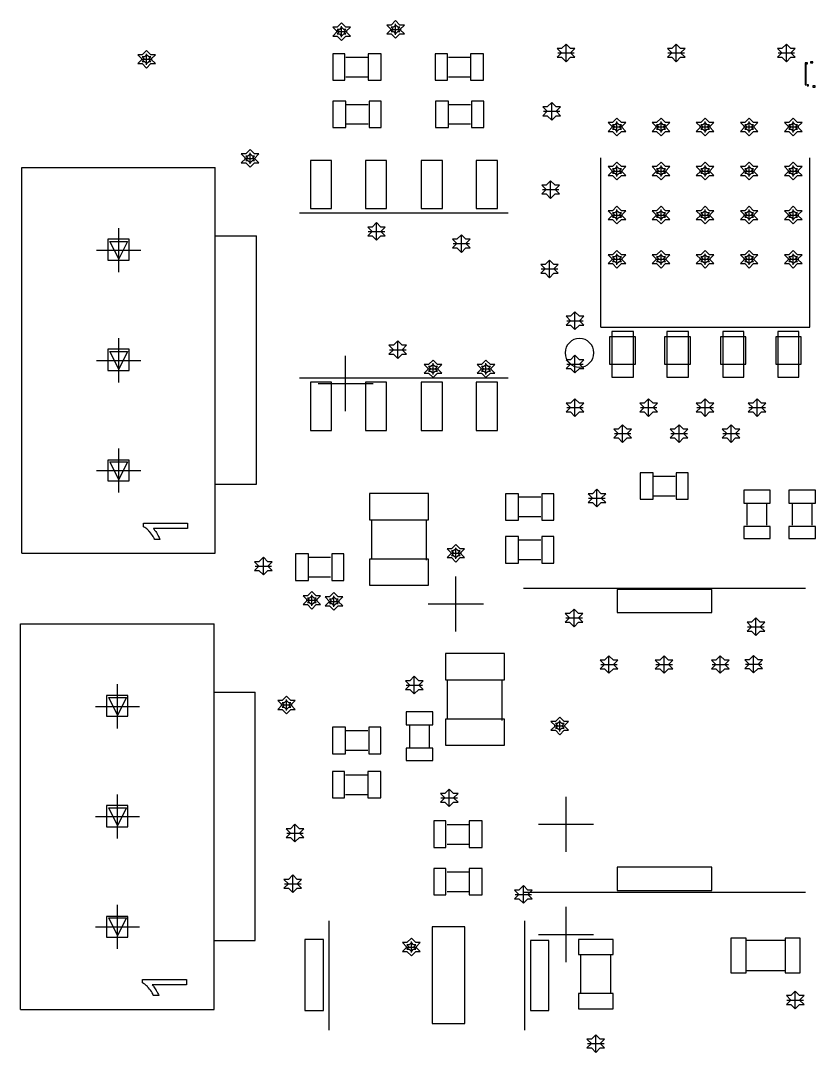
# Model space of a CAD drawing. Extents: x -1.38 to 3.87, y -2.67 to 0.8.
# Drawn here: x 1.636 to 2.357, y -1.139 to -0.203 of the extents above; entities that cross this region are included whole.
import ezdxf

# ---------------------------------------------------------------- set-up
doc = ezdxf.new("R2010")
doc.units = 0
doc.layers.get('0').update_dxf_attribs({"linetype": 'CONTINUOUS'})
for name, color, linetype in [('gd1', 1, 'CONTINUOUS'), ('gg1', 1, 'CONTINUOUS'), ('gm8', 1, 'CONTINUOUS')]:
    doc.layers.add(name, color=color, linetype=linetype)

# ---------------------------------------------------------------- blocks, each defined once
blk = doc.blocks.new('D17')
blk.add_lwpolyline([(-0.01475, -0.04395), (0.01475, -0.04395), (0.01475, 0.04395), (-0.01475, 0.04395)], close=True)
blk = doc.blocks.new('D18')
blk.add_lwpolyline([(-0.00825, -0.03175), (0.00825, -0.03175), (0.00825, 0.03175), (-0.00825, 0.03175)], close=True)
blk = doc.blocks.new('D19')
blk.add_lwpolyline([(-0.0085, -0.03225), (0.0085, -0.03225), (0.0085, 0.03225), (-0.0085, 0.03225)], close=True)
blk = doc.blocks.new('D20')
blk.add_lwpolyline([(-0.01575, -0.0069), (0.01575, -0.0069), (0.01575, 0.0069), (-0.01575, 0.0069)], close=True)
blk = doc.blocks.new('D21')
blk.add_lwpolyline([(-0.0069, -0.01575), (0.0069, -0.01575), (0.0069, 0.01575), (-0.0069, 0.01575)], close=True)
blk = doc.blocks.new('D22')
blk.add_lwpolyline([(-0.0059, -0.012), (0.0059, -0.012), (0.0059, 0.012), (-0.0059, 0.012)], close=True)
blk = doc.blocks.new('D23')
blk.add_lwpolyline([(-0.0055, -0.012), (0.0055, -0.012), (0.0055, 0.012), (-0.0055, 0.012)], close=True)
blk = doc.blocks.new('D24')
blk.add_lwpolyline([(-0.012, -0.0059), (0.012, -0.0059), (0.012, 0.0059), (-0.012, 0.0059)], close=True)
blk = doc.blocks.new('D25')
blk.add_lwpolyline([(-0.012, -0.0055), (0.012, -0.0055), (0.012, 0.0055), (-0.012, 0.0055)], close=True)
blk = doc.blocks.new('D28')
blk.add_lwpolyline([(-0.0268, -0.012), (0.0268, -0.012), (0.0268, 0.012), (-0.0268, 0.012)], close=True)
blk = doc.blocks.new('D29')
blk.add_lwpolyline([(-0.0268, -0.0118), (0.0268, -0.0118), (0.0268, 0.0118), (-0.0268, 0.0118)], close=True)
blk = doc.blocks.new('D32')
blk.add_lwpolyline([(-0.0097, -0.00935), (0.0097, -0.00935), (0.0097, 0.00935), (-0.0097, 0.00935)], close=True)
blk = doc.blocks.new('D33')
blk.add_lwpolyline([(-0.0097, -0.0095), (0.0097, -0.0095), (0.0097, 0.0095), (-0.0097, 0.0095)], close=True)
blk = doc.blocks.new('D35')
blk.add_lwpolyline([(-0.043, -0.0105), (0.043, -0.0105), (0.043, 0.0105), (-0.043, 0.0105)], close=True)
blk = doc.blocks.new('D42')
blk.add_lwpolyline([(-0.00965, -0.02165), (0.00965, -0.02165), (0.00965, 0.02165), (-0.00965, 0.02165)], close=True)
blk = doc.blocks.new('D43')
blk.add_lwpolyline([(-0.0095, -0.02165), (0.0095, -0.02165), (0.0095, 0.02165), (-0.0095, 0.02165)], close=True)
blk = doc.blocks.new('D44')
blk.add_lwpolyline([(-0.0095, -0.022), (0.0095, -0.022), (0.0095, 0.022), (-0.0095, 0.022)], close=True)
blk = doc.blocks.new('D45')
blk.add_lwpolyline([(-0.00965, -0.022), (0.00965, -0.022), (0.00965, 0.022), (-0.00965, 0.022)], close=True)
blk = doc.blocks.new('D47')
blk.add_lwpolyline([(-0.0005, -0.0005), (0.0005, -0.0005), (0.0005, 0.0005), (-0.0005, 0.0005)], close=True)
blk = doc.blocks.new('D48')
blk.add_lwpolyline([(-0.001, -0.0005), (0.001, -0.0005), (0.001, 0.0005), (-0.001, 0.0005)], close=True)
blk = doc.blocks.new('D49')
blk.add_lwpolyline([(-0.00105, -0.0005), (0.00105, -0.0005), (0.00105, 0.0005), (-0.00105, 0.0005)], close=True)
blk = doc.blocks.new('D50')
blk.add_lwpolyline([(-0.00055, -0.0005), (0.00055, -0.0005), (0.00055, 0.0005), (-0.00055, 0.0005)], close=True)
blk = doc.blocks.new('D53')
blk.add_lwpolyline([(-0.0097, -0.0097), (0.0097, -0.0097), (0.0097, 0.0097), (-0.0097, 0.0097)], close=True)
blk = doc.blocks.new('D55')
blk.add_lwpolyline([(-0.0059, -0.012), (0.0059, -0.012), (0.0059, 0.012), (-0.0059, 0.012)], close=True)
blk = doc.blocks.new('D66')
blk.add_lwpolyline([(-0.0115, -0.0123), (0.0115, -0.0123), (0.0115, 0.0123), (-0.0115, 0.0123)], close=True)
blk = doc.blocks.new('D67')
blk.add_lwpolyline([(-0.0095, -0.02065), (0.0095, -0.02065), (0.0095, 0.02065), (-0.0095, 0.02065)], close=True)
blk = doc.blocks.new('D68')
blk.add_lwpolyline([(-0.0118, -0.0123), (0.0118, -0.0123), (0.0118, 0.0123), (-0.0118, 0.0123)], close=True)
blk = doc.blocks.new('D69')
blk.add_lwpolyline([(-0.00985, -0.02065), (0.00985, -0.02065), (0.00985, 0.02065), (-0.00985, 0.02065)], close=True)

msp = doc.modelspace()

# ---------------------------------------------------------------- linework, layer by layer
at = {"layer": 'gd1', "color": 1}
for points in [[(1.927, -0.221), (1.931, -0.217), (1.935, -0.217), (1.931, -0.213), (1.935, -0.209), (1.931, -0.209), (1.927, -0.205), (1.923, -0.209), (1.919, -0.209), (1.923, -0.213), (1.919, -0.217), (1.923, -0.217), (1.927, -0.221)], [(1.976, -0.219), (1.98, -0.215), (1.984, -0.215), (1.98, -0.211), (1.984, -0.207), (1.98, -0.207), (1.976, -0.203), (1.972, -0.207), (1.968, -0.207), (1.972, -0.211), (1.968, -0.215), (1.972, -0.215), (1.976, -0.219)], [(1.927, -0.217), (1.929, -0.215), (1.931, -0.215), (1.929, -0.213), (1.931, -0.211), (1.929, -0.211), (1.927, -0.209), (1.925, -0.211), (1.923, -0.211), (1.925, -0.213), (1.923, -0.215), (1.925, -0.215), (1.927, -0.217)], [(1.976, -0.215), (1.978, -0.213), (1.98, -0.213), (1.978, -0.211), (1.98, -0.209), (1.978, -0.209), (1.976, -0.207), (1.974, -0.209), (1.972, -0.209), (1.974, -0.211), (1.972, -0.213), (1.974, -0.213), (1.976, -0.215)], [(2.1307, -0.2403), (2.1347, -0.2363), (2.1387, -0.2363), (2.1347, -0.2323), (2.1387, -0.2283), (2.1347, -0.2283), (2.1307, -0.2243), (2.1267, -0.2283), (2.1227, -0.2283), (2.1267, -0.2323), (2.1227, -0.2363), (2.1267, -0.2363), (2.1307, -0.2403)], [(2.2307, -0.2403), (2.2347, -0.2363), (2.2387, -0.2363), (2.2347, -0.2323), (2.2387, -0.2283), (2.2347, -0.2283), (2.2307, -0.2243), (2.2267, -0.2283), (2.2227, -0.2283), (2.2267, -0.2323), (2.2227, -0.2363), (2.2267, -0.2363), (2.2307, -0.2403)], [(2.3307, -0.2403), (2.3347, -0.2363), (2.3387, -0.2363), (2.3347, -0.2323), (2.3387, -0.2283), (2.3347, -0.2283), (2.3307, -0.2243), (2.3267, -0.2283), (2.3227, -0.2283), (2.3267, -0.2323), (2.3227, -0.2363), (2.3267, -0.2363), (2.3307, -0.2403)], [(1.75, -0.246), (1.754, -0.242), (1.758, -0.242), (1.754, -0.238), (1.758, -0.234), (1.754, -0.234), (1.75, -0.23), (1.746, -0.234), (1.742, -0.234), (1.746, -0.238), (1.742, -0.242), (1.746, -0.242), (1.75, -0.246)], [(1.75, -0.242), (1.752, -0.24), (1.754, -0.24), (1.752, -0.238), (1.754, -0.236), (1.752, -0.236), (1.75, -0.234), (1.748, -0.236), (1.746, -0.236), (1.748, -0.238), (1.746, -0.24), (1.748, -0.24), (1.75, -0.242)], [(2.1177, -0.2933), (2.1217, -0.2893), (2.1257, -0.2893), (2.1217, -0.2853), (2.1257, -0.2813), (2.1217, -0.2813), (2.1177, -0.2773), (2.1137, -0.2813), (2.1097, -0.2813), (2.1137, -0.2853), (2.1097, -0.2893), (2.1137, -0.2893), (2.1177, -0.2933)], [(2.1769, -0.3075), (2.1809, -0.3035), (2.1849, -0.3035), (2.1809, -0.2995), (2.1849, -0.2955), (2.1809, -0.2955), (2.1769, -0.2915), (2.1729, -0.2955), (2.1689, -0.2955), (2.1729, -0.2995), (2.1689, -0.3035), (2.1729, -0.3035), (2.1769, -0.3075)], [(2.1769, -0.3035), (2.1789, -0.3015), (2.1809, -0.3015), (2.1789, -0.2995), (2.1809, -0.2975), (2.1789, -0.2975), (2.1769, -0.2955), (2.1749, -0.2975), (2.1729, -0.2975), (2.1749, -0.2995), (2.1729, -0.3015), (2.1749, -0.3015), (2.1769, -0.3035)], [(2.2169, -0.3075), (2.2209, -0.3035), (2.2249, -0.3035), (2.2209, -0.2995), (2.2249, -0.2955), (2.2209, -0.2955), (2.2169, -0.2915), (2.2129, -0.2955), (2.2089, -0.2955), (2.2129, -0.2995), (2.2089, -0.3035), (2.2129, -0.3035), (2.2169, -0.3075)], [(2.2169, -0.3035), (2.2189, -0.3015), (2.2209, -0.3015), (2.2189, -0.2995), (2.2209, -0.2975), (2.2189, -0.2975), (2.2169, -0.2955), (2.2149, -0.2975), (2.2129, -0.2975), (2.2149, -0.2995), (2.2129, -0.3015), (2.2149, -0.3015), (2.2169, -0.3035)], [(2.2569, -0.3075), (2.2609, -0.3035), (2.2649, -0.3035), (2.2609, -0.2995), (2.2649, -0.2955), (2.2609, -0.2955), (2.2569, -0.2915), (2.2529, -0.2955), (2.2489, -0.2955), (2.2529, -0.2995), (2.2489, -0.3035), (2.2529, -0.3035), (2.2569, -0.3075)], [(2.2569, -0.3035), (2.2589, -0.3015), (2.2609, -0.3015), (2.2589, -0.2995), (2.2609, -0.2975), (2.2589, -0.2975), (2.2569, -0.2955), (2.2549, -0.2975), (2.2529, -0.2975), (2.2549, -0.2995), (2.2529, -0.3015), (2.2549, -0.3015), (2.2569, -0.3035)], [(2.2969, -0.3075), (2.3009, -0.3035), (2.3049, -0.3035), (2.3009, -0.2995), (2.3049, -0.2955), (2.3009, -0.2955), (2.2969, -0.2915), (2.2929, -0.2955), (2.2889, -0.2955), (2.2929, -0.2995), (2.2889, -0.3035), (2.2929, -0.3035), (2.2969, -0.3075)], [(2.2969, -0.3035), (2.2989, -0.3015), (2.3009, -0.3015), (2.2989, -0.2995), (2.3009, -0.2975), (2.2989, -0.2975), (2.2969, -0.2955), (2.2949, -0.2975), (2.2929, -0.2975), (2.2949, -0.2995), (2.2929, -0.3015), (2.2949, -0.3015), (2.2969, -0.3035)], [(2.3369, -0.3075), (2.3409, -0.3035), (2.3449, -0.3035), (2.3409, -0.2995), (2.3449, -0.2955), (2.3409, -0.2955), (2.3369, -0.2915), (2.3329, -0.2955), (2.3289, -0.2955), (2.3329, -0.2995), (2.3289, -0.3035), (2.3329, -0.3035), (2.3369, -0.3075)], [(2.3369, -0.3035), (2.3389, -0.3015), (2.3409, -0.3015), (2.3389, -0.2995), (2.3409, -0.2975), (2.3389, -0.2975), (2.3369, -0.2955), (2.3349, -0.2975), (2.3329, -0.2975), (2.3349, -0.2995), (2.3329, -0.3015), (2.3349, -0.3015), (2.3369, -0.3035)], [(1.844, -0.336), (1.848, -0.332), (1.852, -0.332), (1.848, -0.328), (1.852, -0.324), (1.848, -0.324), (1.844, -0.32), (1.84, -0.324), (1.836, -0.324), (1.84, -0.328), (1.836, -0.332), (1.84, -0.332), (1.844, -0.336)], [(1.844, -0.332), (1.846, -0.33), (1.848, -0.33), (1.846, -0.328), (1.848, -0.326), (1.846, -0.326), (1.844, -0.324), (1.842, -0.326), (1.84, -0.326), (1.842, -0.328), (1.84, -0.33), (1.842, -0.33), (1.844, -0.332)], [(2.1769, -0.3475), (2.1809, -0.3435), (2.1849, -0.3435), (2.1809, -0.3395), (2.1849, -0.3355), (2.1809, -0.3355), (2.1769, -0.3315), (2.1729, -0.3355), (2.1689, -0.3355), (2.1729, -0.3395), (2.1689, -0.3435), (2.1729, -0.3435), (2.1769, -0.3475)], [(2.1769, -0.3435), (2.1789, -0.3415), (2.1809, -0.3415), (2.1789, -0.3395), (2.1809, -0.3375), (2.1789, -0.3375), (2.1769, -0.3355), (2.1749, -0.3375), (2.1729, -0.3375), (2.1749, -0.3395), (2.1729, -0.3415), (2.1749, -0.3415), (2.1769, -0.3435)], [(2.2169, -0.3475), (2.2209, -0.3435), (2.2249, -0.3435), (2.2209, -0.3395), (2.2249, -0.3355), (2.2209, -0.3355), (2.2169, -0.3315), (2.2129, -0.3355), (2.2089, -0.3355), (2.2129, -0.3395), (2.2089, -0.3435), (2.2129, -0.3435), (2.2169, -0.3475)], [(2.2169, -0.3435), (2.2189, -0.3415), (2.2209, -0.3415), (2.2189, -0.3395), (2.2209, -0.3375), (2.2189, -0.3375), (2.2169, -0.3355), (2.2149, -0.3375), (2.2129, -0.3375), (2.2149, -0.3395), (2.2129, -0.3415), (2.2149, -0.3415), (2.2169, -0.3435)], [(2.2569, -0.3475), (2.2609, -0.3435), (2.2649, -0.3435), (2.2609, -0.3395), (2.2649, -0.3355), (2.2609, -0.3355), (2.2569, -0.3315), (2.2529, -0.3355), (2.2489, -0.3355), (2.2529, -0.3395), (2.2489, -0.3435), (2.2529, -0.3435), (2.2569, -0.3475)], [(2.2569, -0.3435), (2.2589, -0.3415), (2.2609, -0.3415), (2.2589, -0.3395), (2.2609, -0.3375), (2.2589, -0.3375), (2.2569, -0.3355), (2.2549, -0.3375), (2.2529, -0.3375), (2.2549, -0.3395), (2.2529, -0.3415), (2.2549, -0.3415), (2.2569, -0.3435)], [(2.2969, -0.3475), (2.3009, -0.3435), (2.3049, -0.3435), (2.3009, -0.3395), (2.3049, -0.3355), (2.3009, -0.3355), (2.2969, -0.3315), (2.2929, -0.3355), (2.2889, -0.3355), (2.2929, -0.3395), (2.2889, -0.3435), (2.2929, -0.3435), (2.2969, -0.3475)], [(2.2969, -0.3435), (2.2989, -0.3415), (2.3009, -0.3415), (2.2989, -0.3395), (2.3009, -0.3375), (2.2989, -0.3375), (2.2969, -0.3355), (2.2949, -0.3375), (2.2929, -0.3375), (2.2949, -0.3395), (2.2929, -0.3415), (2.2949, -0.3415), (2.2969, -0.3435)], [(2.3369, -0.3475), (2.3409, -0.3435), (2.3449, -0.3435), (2.3409, -0.3395), (2.3449, -0.3355), (2.3409, -0.3355), (2.3369, -0.3315), (2.3329, -0.3355), (2.3289, -0.3355), (2.3329, -0.3395), (2.3289, -0.3435), (2.3329, -0.3435), (2.3369, -0.3475)], [(2.3369, -0.3435), (2.3389, -0.3415), (2.3409, -0.3415), (2.3389, -0.3395), (2.3409, -0.3375), (2.3389, -0.3375), (2.3369, -0.3355), (2.3349, -0.3375), (2.3329, -0.3375), (2.3349, -0.3395), (2.3329, -0.3415), (2.3349, -0.3415), (2.3369, -0.3435)], [(2.1167, -0.3643), (2.1207, -0.3603), (2.1247, -0.3603), (2.1207, -0.3563), (2.1247, -0.3523), (2.1207, -0.3523), (2.1167, -0.3483), (2.1127, -0.3523), (2.1087, -0.3523), (2.1127, -0.3563), (2.1087, -0.3603), (2.1127, -0.3603), (2.1167, -0.3643)], [(2.1769, -0.3875), (2.1809, -0.3835), (2.1849, -0.3835), (2.1809, -0.3795), (2.1849, -0.3755), (2.1809, -0.3755), (2.1769, -0.3715), (2.1729, -0.3755), (2.1689, -0.3755), (2.1729, -0.3795), (2.1689, -0.3835), (2.1729, -0.3835), (2.1769, -0.3875)], [(2.2169, -0.3875), (2.2209, -0.3835), (2.2249, -0.3835), (2.2209, -0.3795), (2.2249, -0.3755), (2.2209, -0.3755), (2.2169, -0.3715), (2.2129, -0.3755), (2.2089, -0.3755), (2.2129, -0.3795), (2.2089, -0.3835), (2.2129, -0.3835), (2.2169, -0.3875)], [(2.2569, -0.3875), (2.2609, -0.3835), (2.2649, -0.3835), (2.2609, -0.3795), (2.2649, -0.3755), (2.2609, -0.3755), (2.2569, -0.3715), (2.2529, -0.3755), (2.2489, -0.3755), (2.2529, -0.3795), (2.2489, -0.3835), (2.2529, -0.3835), (2.2569, -0.3875)], [(2.2969, -0.3875), (2.3009, -0.3835), (2.3049, -0.3835), (2.3009, -0.3795), (2.3049, -0.3755), (2.3009, -0.3755), (2.2969, -0.3715), (2.2929, -0.3755), (2.2889, -0.3755), (2.2929, -0.3795), (2.2889, -0.3835), (2.2929, -0.3835), (2.2969, -0.3875)], [(2.3369, -0.3875), (2.3409, -0.3835), (2.3449, -0.3835), (2.3409, -0.3795), (2.3449, -0.3755), (2.3409, -0.3755), (2.3369, -0.3715), (2.3329, -0.3755), (2.3289, -0.3755), (2.3329, -0.3795), (2.3289, -0.3835), (2.3329, -0.3835), (2.3369, -0.3875)], [(2.1769, -0.3835), (2.1789, -0.3815), (2.1809, -0.3815), (2.1789, -0.3795), (2.1809, -0.3775), (2.1789, -0.3775), (2.1769, -0.3755), (2.1749, -0.3775), (2.1729, -0.3775), (2.1749, -0.3795), (2.1729, -0.3815), (2.1749, -0.3815), (2.1769, -0.3835)], [(2.2169, -0.3835), (2.2189, -0.3815), (2.2209, -0.3815), (2.2189, -0.3795), (2.2209, -0.3775), (2.2189, -0.3775), (2.2169, -0.3755), (2.2149, -0.3775), (2.2129, -0.3775), (2.2149, -0.3795), (2.2129, -0.3815), (2.2149, -0.3815), (2.2169, -0.3835)], [(2.2569, -0.3835), (2.2589, -0.3815), (2.2609, -0.3815), (2.2589, -0.3795), (2.2609, -0.3775), (2.2589, -0.3775), (2.2569, -0.3755), (2.2549, -0.3775), (2.2529, -0.3775), (2.2549, -0.3795), (2.2529, -0.3815), (2.2549, -0.3815), (2.2569, -0.3835)], [(2.2969, -0.3835), (2.2989, -0.3815), (2.3009, -0.3815), (2.2989, -0.3795), (2.3009, -0.3775), (2.2989, -0.3775), (2.2969, -0.3755), (2.2949, -0.3775), (2.2929, -0.3775), (2.2949, -0.3795), (2.2929, -0.3815), (2.2949, -0.3815), (2.2969, -0.3835)], [(2.3369, -0.3835), (2.3389, -0.3815), (2.3409, -0.3815), (2.3389, -0.3795), (2.3409, -0.3775), (2.3389, -0.3775), (2.3369, -0.3755), (2.3349, -0.3775), (2.3329, -0.3775), (2.3349, -0.3795), (2.3329, -0.3815), (2.3349, -0.3815), (2.3369, -0.3835)], [(1.9587, -0.4023), (1.9627, -0.3983), (1.9667, -0.3983), (1.9627, -0.3943), (1.9667, -0.3903), (1.9627, -0.3903), (1.9587, -0.3863), (1.9547, -0.3903), (1.9507, -0.3903), (1.9547, -0.3943), (1.9507, -0.3983), (1.9547, -0.3983), (1.9587, -0.4023)], [(2.0357, -0.4133), (2.0397, -0.4093), (2.0437, -0.4093), (2.0397, -0.4053), (2.0437, -0.4013), (2.0397, -0.4013), (2.0357, -0.3973), (2.0317, -0.4013), (2.0277, -0.4013), (2.0317, -0.4053), (2.0277, -0.4093), (2.0317, -0.4093), (2.0357, -0.4133)], [(1.7247, -0.4193), (1.7167, -0.4033), (1.7327, -0.4033), (1.7247, -0.4193)], [(2.1769, -0.4275), (2.1809, -0.4235), (2.1849, -0.4235), (2.1809, -0.4195), (2.1849, -0.4155), (2.1809, -0.4155), (2.1769, -0.4115), (2.1729, -0.4155), (2.1689, -0.4155), (2.1729, -0.4195), (2.1689, -0.4235), (2.1729, -0.4235), (2.1769, -0.4275)], [(2.2169, -0.4275), (2.2209, -0.4235), (2.2249, -0.4235), (2.2209, -0.4195), (2.2249, -0.4155), (2.2209, -0.4155), (2.2169, -0.4115), (2.2129, -0.4155), (2.2089, -0.4155), (2.2129, -0.4195), (2.2089, -0.4235), (2.2129, -0.4235), (2.2169, -0.4275)], [(2.2569, -0.4275), (2.2609, -0.4235), (2.2649, -0.4235), (2.2609, -0.4195), (2.2649, -0.4155), (2.2609, -0.4155), (2.2569, -0.4115), (2.2529, -0.4155), (2.2489, -0.4155), (2.2529, -0.4195), (2.2489, -0.4235), (2.2529, -0.4235), (2.2569, -0.4275)], [(2.2969, -0.4275), (2.3009, -0.4235), (2.3049, -0.4235), (2.3009, -0.4195), (2.3049, -0.4155), (2.3009, -0.4155), (2.2969, -0.4115), (2.2929, -0.4155), (2.2889, -0.4155), (2.2929, -0.4195), (2.2889, -0.4235), (2.2929, -0.4235), (2.2969, -0.4275)], [(2.3369, -0.4275), (2.3409, -0.4235), (2.3449, -0.4235), (2.3409, -0.4195), (2.3449, -0.4155), (2.3409, -0.4155), (2.3369, -0.4115), (2.3329, -0.4155), (2.3289, -0.4155), (2.3329, -0.4195), (2.3289, -0.4235), (2.3329, -0.4235), (2.3369, -0.4275)], [(2.1157, -0.4363), (2.1197, -0.4323), (2.1237, -0.4323), (2.1197, -0.4283), (2.1237, -0.4243), (2.1197, -0.4243), (2.1157, -0.4203), (2.1117, -0.4243), (2.1077, -0.4243), (2.1117, -0.4283), (2.1077, -0.4323), (2.1117, -0.4323), (2.1157, -0.4363)], [(2.1769, -0.4235), (2.1789, -0.4215), (2.1809, -0.4215), (2.1789, -0.4195), (2.1809, -0.4175), (2.1789, -0.4175), (2.1769, -0.4155), (2.1749, -0.4175), (2.1729, -0.4175), (2.1749, -0.4195), (2.1729, -0.4215), (2.1749, -0.4215), (2.1769, -0.4235)], [(2.2169, -0.4235), (2.2189, -0.4215), (2.2209, -0.4215), (2.2189, -0.4195), (2.2209, -0.4175), (2.2189, -0.4175), (2.2169, -0.4155), (2.2149, -0.4175), (2.2129, -0.4175), (2.2149, -0.4195), (2.2129, -0.4215), (2.2149, -0.4215), (2.2169, -0.4235)], [(2.2569, -0.4235), (2.2589, -0.4215), (2.2609, -0.4215), (2.2589, -0.4195), (2.2609, -0.4175), (2.2589, -0.4175), (2.2569, -0.4155), (2.2549, -0.4175), (2.2529, -0.4175), (2.2549, -0.4195), (2.2529, -0.4215), (2.2549, -0.4215), (2.2569, -0.4235)], [(2.2969, -0.4235), (2.2989, -0.4215), (2.3009, -0.4215), (2.2989, -0.4195), (2.3009, -0.4175), (2.2989, -0.4175), (2.2969, -0.4155), (2.2949, -0.4175), (2.2929, -0.4175), (2.2949, -0.4195), (2.2929, -0.4215), (2.2949, -0.4215), (2.2969, -0.4235)], [(2.3369, -0.4235), (2.3389, -0.4215), (2.3409, -0.4215), (2.3389, -0.4195), (2.3409, -0.4175), (2.3389, -0.4175), (2.3369, -0.4155), (2.3349, -0.4175), (2.3329, -0.4175), (2.3349, -0.4195), (2.3329, -0.4215), (2.3349, -0.4215), (2.3369, -0.4235)], [(2.1388, -0.4833), (2.1428, -0.4793), (2.1468, -0.4793), (2.1428, -0.4753), (2.1468, -0.4713), (2.1428, -0.4713), (2.1388, -0.4673), (2.1348, -0.4713), (2.1308, -0.4713), (2.1348, -0.4753), (2.1308, -0.4793), (2.1348, -0.4793), (2.1388, -0.4833)], [(1.978, -0.5096), (1.982, -0.5056), (1.986, -0.5056), (1.982, -0.5016), (1.986, -0.4976), (1.982, -0.4976), (1.978, -0.4936), (1.974, -0.4976), (1.97, -0.4976), (1.974, -0.5016), (1.97, -0.5056), (1.974, -0.5056), (1.978, -0.5096)], [(1.7247, -0.5193), (1.7167, -0.5033), (1.7327, -0.5033), (1.7247, -0.5193)], [(2.01, -0.527), (2.014, -0.523), (2.018, -0.523), (2.014, -0.519), (2.018, -0.515), (2.014, -0.515), (2.01, -0.511), (2.006, -0.515), (2.002, -0.515), (2.006, -0.519), (2.002, -0.523), (2.006, -0.523), (2.01, -0.527)], [(2.058, -0.527), (2.062, -0.523), (2.066, -0.523), (2.062, -0.519), (2.066, -0.515), (2.062, -0.515), (2.058, -0.511), (2.054, -0.515), (2.05, -0.515), (2.054, -0.519), (2.05, -0.523), (2.054, -0.523), (2.058, -0.527)], [(2.1388, -0.5227), (2.1428, -0.5187), (2.1468, -0.5187), (2.1428, -0.5147), (2.1468, -0.5107), (2.1428, -0.5107), (2.1388, -0.5067), (2.1348, -0.5107), (2.1308, -0.5107), (2.1348, -0.5147), (2.1308, -0.5187), (2.1348, -0.5187), (2.1388, -0.5227)], [(2.01, -0.523), (2.012, -0.521), (2.014, -0.521), (2.012, -0.519), (2.014, -0.517), (2.012, -0.517), (2.01, -0.515), (2.008, -0.517), (2.006, -0.517), (2.008, -0.519), (2.006, -0.521), (2.008, -0.521), (2.01, -0.523)], [(2.058, -0.523), (2.06, -0.521), (2.062, -0.521), (2.06, -0.519), (2.062, -0.517), (2.06, -0.517), (2.058, -0.515), (2.056, -0.517), (2.054, -0.517), (2.056, -0.519), (2.054, -0.521), (2.056, -0.521), (2.058, -0.523)], [(2.1388, -0.5621), (2.1428, -0.5581), (2.1468, -0.5581), (2.1428, -0.5541), (2.1468, -0.5501), (2.1428, -0.5501), (2.1388, -0.5461), (2.1348, -0.5501), (2.1308, -0.5501), (2.1348, -0.5541), (2.1308, -0.5581), (2.1348, -0.5581), (2.1388, -0.5621)], [(2.2057, -0.5621), (2.2097, -0.5581), (2.2137, -0.5581), (2.2097, -0.5541), (2.2137, -0.5501), (2.2097, -0.5501), (2.2057, -0.5461), (2.2017, -0.5501), (2.1977, -0.5501), (2.2017, -0.5541), (2.1977, -0.5581), (2.2017, -0.5581), (2.2057, -0.5621)], [(2.2569, -0.5621), (2.2609, -0.5581), (2.2649, -0.5581), (2.2609, -0.5541), (2.2649, -0.5501), (2.2609, -0.5501), (2.2569, -0.5461), (2.2529, -0.5501), (2.2489, -0.5501), (2.2529, -0.5541), (2.2489, -0.5581), (2.2529, -0.5581), (2.2569, -0.5621)], [(2.3041, -0.5621), (2.3081, -0.5581), (2.3121, -0.5581), (2.3081, -0.5541), (2.3121, -0.5501), (2.3081, -0.5501), (2.3041, -0.5461), (2.3001, -0.5501), (2.2961, -0.5501), (2.3001, -0.5541), (2.2961, -0.5581), (2.3001, -0.5581), (2.3041, -0.5621)], [(2.1821, -0.5857), (2.1861, -0.5817), (2.1901, -0.5817), (2.1861, -0.5777), (2.1901, -0.5737), (2.1861, -0.5737), (2.1821, -0.5697), (2.1781, -0.5737), (2.1741, -0.5737), (2.1781, -0.5777), (2.1741, -0.5817), (2.1781, -0.5817), (2.1821, -0.5857)], [(2.2333, -0.5857), (2.2373, -0.5817), (2.2413, -0.5817), (2.2373, -0.5777), (2.2413, -0.5737), (2.2373, -0.5737), (2.2333, -0.5697), (2.2293, -0.5737), (2.2253, -0.5737), (2.2293, -0.5777), (2.2253, -0.5817), (2.2293, -0.5817), (2.2333, -0.5857)], [(2.2805, -0.5857), (2.2845, -0.5817), (2.2885, -0.5817), (2.2845, -0.5777), (2.2885, -0.5737), (2.2845, -0.5737), (2.2805, -0.5697), (2.2765, -0.5737), (2.2725, -0.5737), (2.2765, -0.5777), (2.2725, -0.5817), (2.2765, -0.5817), (2.2805, -0.5857)], [(1.7247, -0.6193), (1.7167, -0.6033), (1.7327, -0.6033), (1.7247, -0.6193)], [(2.1587, -0.6443), (2.1627, -0.6403), (2.1667, -0.6403), (2.1627, -0.6363), (2.1667, -0.6323), (2.1627, -0.6323), (2.1587, -0.6283), (2.1547, -0.6323), (2.1507, -0.6323), (2.1547, -0.6363), (2.1507, -0.6403), (2.1547, -0.6403), (2.1587, -0.6443)], [(2.0307, -0.6943), (2.0347, -0.6903), (2.0387, -0.6903), (2.0347, -0.6863), (2.0387, -0.6823), (2.0347, -0.6823), (2.0307, -0.6783), (2.0267, -0.6823), (2.0227, -0.6823), (2.0267, -0.6863), (2.0227, -0.6903), (2.0267, -0.6903), (2.0307, -0.6943)], [(2.0307, -0.6903), (2.0327, -0.6883), (2.0347, -0.6883), (2.0327, -0.6863), (2.0347, -0.6843), (2.0327, -0.6843), (2.0307, -0.6823), (2.0287, -0.6843), (2.0267, -0.6843), (2.0287, -0.6863), (2.0267, -0.6883), (2.0287, -0.6883), (2.0307, -0.6903)], [(1.856, -0.706), (1.86, -0.702), (1.864, -0.702), (1.86, -0.698), (1.864, -0.694), (1.86, -0.694), (1.856, -0.69), (1.852, -0.694), (1.848, -0.694), (1.852, -0.698), (1.848, -0.702), (1.852, -0.702), (1.856, -0.706)], [(1.9, -0.737), (1.904, -0.733), (1.908, -0.733), (1.904, -0.729), (1.908, -0.725), (1.904, -0.725), (1.9, -0.721), (1.896, -0.725), (1.892, -0.725), (1.896, -0.729), (1.892, -0.733), (1.896, -0.733), (1.9, -0.737)], [(1.9, -0.733), (1.902, -0.731), (1.904, -0.731), (1.902, -0.729), (1.904, -0.727), (1.902, -0.727), (1.9, -0.725), (1.898, -0.727), (1.896, -0.727), (1.898, -0.729), (1.896, -0.731), (1.898, -0.731), (1.9, -0.733)], [(1.92, -0.738), (1.924, -0.734), (1.928, -0.734), (1.924, -0.73), (1.928, -0.726), (1.924, -0.726), (1.92, -0.722), (1.916, -0.726), (1.912, -0.726), (1.916, -0.73), (1.912, -0.734), (1.916, -0.734), (1.92, -0.738)], [(1.92, -0.734), (1.922, -0.732), (1.924, -0.732), (1.922, -0.73), (1.924, -0.728), (1.922, -0.728), (1.92, -0.726), (1.918, -0.728), (1.916, -0.728), (1.918, -0.73), (1.916, -0.732), (1.918, -0.732), (1.92, -0.734)], [(2.138, -0.753), (2.142, -0.749), (2.146, -0.749), (2.142, -0.745), (2.146, -0.741), (2.142, -0.741), (2.138, -0.737), (2.134, -0.741), (2.13, -0.741), (2.134, -0.745), (2.13, -0.749), (2.134, -0.749), (2.138, -0.753)], [(2.303, -0.761), (2.307, -0.757), (2.311, -0.757), (2.307, -0.753), (2.311, -0.749), (2.307, -0.749), (2.303, -0.745), (2.299, -0.749), (2.295, -0.749), (2.299, -0.753), (2.295, -0.757), (2.299, -0.757), (2.303, -0.761)], [(2.1697, -0.7953), (2.1737, -0.7913), (2.1777, -0.7913), (2.1737, -0.7873), (2.1777, -0.7833), (2.1737, -0.7833), (2.1697, -0.7793), (2.1657, -0.7833), (2.1617, -0.7833), (2.1657, -0.7873), (2.1617, -0.7913), (2.1657, -0.7913), (2.1697, -0.7953)], [(2.2197, -0.7953), (2.2237, -0.7913), (2.2277, -0.7913), (2.2237, -0.7873), (2.2277, -0.7833), (2.2237, -0.7833), (2.2197, -0.7793), (2.2157, -0.7833), (2.2117, -0.7833), (2.2157, -0.7873), (2.2117, -0.7913), (2.2157, -0.7913), (2.2197, -0.7953)], [(2.2707, -0.7953), (2.2747, -0.7913), (2.2787, -0.7913), (2.2747, -0.7873), (2.2787, -0.7833), (2.2747, -0.7833), (2.2707, -0.7793), (2.2667, -0.7833), (2.2627, -0.7833), (2.2667, -0.7873), (2.2627, -0.7913), (2.2667, -0.7913), (2.2707, -0.7953)], [(2.301, -0.795), (2.305, -0.791), (2.309, -0.791), (2.305, -0.787), (2.309, -0.783), (2.305, -0.783), (2.301, -0.779), (2.297, -0.783), (2.293, -0.783), (2.297, -0.787), (2.293, -0.791), (2.297, -0.791), (2.301, -0.795)], [(1.993, -0.814), (1.997, -0.81), (2.001, -0.81), (1.997, -0.806), (2.001, -0.802), (1.997, -0.802), (1.993, -0.798), (1.989, -0.802), (1.985, -0.802), (1.989, -0.806), (1.985, -0.81), (1.989, -0.81), (1.993, -0.814)], [(1.7237, -0.8333), (1.7157, -0.8173), (1.7317, -0.8173), (1.7237, -0.8333)], [(1.877, -0.832), (1.881, -0.828), (1.885, -0.828), (1.881, -0.824), (1.885, -0.82), (1.881, -0.82), (1.877, -0.816), (1.873, -0.82), (1.869, -0.82), (1.873, -0.824), (1.869, -0.828), (1.873, -0.828), (1.877, -0.832)], [(1.877, -0.828), (1.879, -0.826), (1.881, -0.826), (1.879, -0.824), (1.881, -0.822), (1.879, -0.822), (1.877, -0.82), (1.875, -0.822), (1.873, -0.822), (1.875, -0.824), (1.873, -0.826), (1.875, -0.826), (1.877, -0.828)], [(2.125, -0.851), (2.129, -0.847), (2.133, -0.847), (2.129, -0.843), (2.133, -0.839), (2.129, -0.839), (2.125, -0.835), (2.121, -0.839), (2.117, -0.839), (2.121, -0.843), (2.117, -0.847), (2.121, -0.847), (2.125, -0.851)], [(2.125, -0.847), (2.127, -0.845), (2.129, -0.845), (2.127, -0.843), (2.129, -0.841), (2.127, -0.841), (2.125, -0.839), (2.123, -0.841), (2.121, -0.841), (2.123, -0.843), (2.121, -0.845), (2.123, -0.845), (2.125, -0.847)], [(2.0247, -0.9163), (2.0287, -0.9123), (2.0327, -0.9123), (2.0287, -0.9083), (2.0327, -0.9043), (2.0287, -0.9043), (2.0247, -0.9003), (2.0207, -0.9043), (2.0167, -0.9043), (2.0207, -0.9083), (2.0167, -0.9123), (2.0207, -0.9123), (2.0247, -0.9163)], [(1.7237, -0.9333), (1.7157, -0.9173), (1.7317, -0.9173), (1.7237, -0.9333)], [(1.8847, -0.9483), (1.8887, -0.9443), (1.8927, -0.9443), (1.8887, -0.9403), (1.8927, -0.9363), (1.8887, -0.9363), (1.8847, -0.9323), (1.8807, -0.9363), (1.8767, -0.9363), (1.8807, -0.9403), (1.8767, -0.9443), (1.8807, -0.9443), (1.8847, -0.9483)], [(1.8827, -0.9943), (1.8867, -0.9903), (1.8907, -0.9903), (1.8867, -0.9863), (1.8907, -0.9823), (1.8867, -0.9823), (1.8827, -0.9783), (1.8787, -0.9823), (1.8747, -0.9823), (1.8787, -0.9863), (1.8747, -0.9903), (1.8787, -0.9903), (1.8827, -0.9943)], [(2.092, -1.004), (2.096, -1), (2.1, -1), (2.096, -0.996), (2.1, -0.992), (2.096, -0.992), (2.092, -0.988), (2.088, -0.992), (2.084, -0.992), (2.088, -0.996), (2.084, -1), (2.088, -1), (2.092, -1.004)], [(1.7237, -1.0333), (1.7157, -1.0173), (1.7317, -1.0173), (1.7237, -1.0333)], [(1.9903, -1.0517), (1.9943, -1.0477), (1.9983, -1.0477), (1.9943, -1.0437), (1.9983, -1.0397), (1.9943, -1.0397), (1.9903, -1.0357), (1.9863, -1.0397), (1.9823, -1.0397), (1.9863, -1.0437), (1.9823, -1.0477), (1.9863, -1.0477), (1.9903, -1.0517)], [(1.9903, -1.0477), (1.9923, -1.0457), (1.9943, -1.0457), (1.9923, -1.0437), (1.9943, -1.0417), (1.9923, -1.0417), (1.9903, -1.0397), (1.9883, -1.0417), (1.9863, -1.0417), (1.9883, -1.0437), (1.9863, -1.0457), (1.9883, -1.0457), (1.9903, -1.0477)], [(2.3387, -1.0998), (2.3427, -1.0958), (2.3467, -1.0958), (2.3427, -1.0918), (2.3467, -1.0878), (2.3427, -1.0878), (2.3387, -1.0838), (2.3347, -1.0878), (2.3307, -1.0878), (2.3347, -1.0918), (2.3307, -1.0958), (2.3347, -1.0958), (2.3387, -1.0998)], [(2.1577, -1.1393), (2.1617, -1.1353), (2.1657, -1.1353), (2.1617, -1.1313), (2.1657, -1.1273), (2.1617, -1.1273), (2.1577, -1.1233), (2.1537, -1.1273), (2.1497, -1.1273), (2.1537, -1.1313), (2.1497, -1.1353), (2.1537, -1.1353), (2.1577, -1.1393)]]:
    msp.add_lwpolyline(points, dxfattribs=at)
at = {"layer": 'gg1', "color": 1}
for points in [[(1.922, -0.213), (1.932, -0.213)], [(1.927, -0.218), (1.927, -0.208)], [(1.971, -0.211), (1.981, -0.211)], [(1.976, -0.216), (1.976, -0.206)], [(1.75, -0.243), (1.75, -0.233)], [(2.1232, -0.2323), (2.1382, -0.2323)], [(2.1307, -0.2398), (2.1307, -0.2248)], [(2.2232, -0.2323), (2.2382, -0.2323)], [(2.2307, -0.2398), (2.2307, -0.2248)], [(2.3232, -0.2323), (2.3382, -0.2323)], [(2.3307, -0.2398), (2.3307, -0.2248)], [(1.745, -0.238), (1.755, -0.238)], [(2.1177, -0.2928), (2.1177, -0.2778)], [(2.1102, -0.2853), (2.1252, -0.2853)], [(2.1719, -0.2995), (2.1819, -0.2995)], [(2.1769, -0.3045), (2.1769, -0.2945)], [(2.2119, -0.2995), (2.2219, -0.2995)], [(2.2169, -0.3045), (2.2169, -0.2945)], [(2.2519, -0.2995), (2.2619, -0.2995)], [(2.2569, -0.3045), (2.2569, -0.2945)], [(2.2919, -0.2995), (2.3019, -0.2995)], [(2.2969, -0.3045), (2.2969, -0.2945)], [(2.3319, -0.2995), (2.3419, -0.2995)], [(2.3369, -0.3045), (2.3369, -0.2945)], [(1.844, -0.333), (1.844, -0.323)], [(1.839, -0.328), (1.849, -0.328)], [(2.1769, -0.3445), (2.1769, -0.3345)], [(2.2169, -0.3445), (2.2169, -0.3345)], [(2.2569, -0.3445), (2.2569, -0.3345)], [(2.2969, -0.3445), (2.2969, -0.3345)], [(2.3369, -0.3445), (2.3369, -0.3345)], [(2.1719, -0.3395), (2.1819, -0.3395)], [(2.2119, -0.3395), (2.2219, -0.3395)], [(2.2519, -0.3395), (2.2619, -0.3395)], [(2.2919, -0.3395), (2.3019, -0.3395)], [(2.3319, -0.3395), (2.3419, -0.3395)], [(2.1167, -0.3638), (2.1167, -0.3488)], [(2.1092, -0.3563), (2.1242, -0.3563)], [(2.1769, -0.3845), (2.1769, -0.3745)], [(2.2169, -0.3845), (2.2169, -0.3745)], [(2.2569, -0.3845), (2.2569, -0.3745)], [(2.2969, -0.3845), (2.2969, -0.3745)], [(2.3369, -0.3845), (2.3369, -0.3745)], [(2.1719, -0.3795), (2.1819, -0.3795)], [(2.2119, -0.3795), (2.2219, -0.3795)], [(2.2519, -0.3795), (2.2619, -0.3795)], [(2.2919, -0.3795), (2.3019, -0.3795)], [(2.3319, -0.3795), (2.3419, -0.3795)], [(1.7247, -0.4313), (1.7247, -0.3913)], [(1.9587, -0.4018), (1.9587, -0.3868)], [(1.9512, -0.3943), (1.9662, -0.3943)], [(2.0357, -0.4128), (2.0357, -0.3978)], [(1.7047, -0.4113), (1.7447, -0.4113)], [(2.0282, -0.4053), (2.0432, -0.4053)], [(2.1157, -0.4358), (2.1157, -0.4208)], [(2.1719, -0.4195), (2.1819, -0.4195)], [(2.1769, -0.4245), (2.1769, -0.4145)], [(2.2119, -0.4195), (2.2219, -0.4195)], [(2.2169, -0.4245), (2.2169, -0.4145)], [(2.2519, -0.4195), (2.2619, -0.4195)], [(2.2569, -0.4245), (2.2569, -0.4145)], [(2.2919, -0.4195), (2.3019, -0.4195)], [(2.2969, -0.4245), (2.2969, -0.4145)], [(2.3319, -0.4195), (2.3419, -0.4195)], [(2.3369, -0.4245), (2.3369, -0.4145)], [(2.1082, -0.4283), (2.1232, -0.4283)], [(2.1388, -0.4828), (2.1388, -0.4678)], [(2.1313, -0.4753), (2.1463, -0.4753)], [(1.7247, -0.5313), (1.7247, -0.4913)], [(1.978, -0.5091), (1.978, -0.4941)], [(1.9705, -0.5016), (1.9855, -0.5016)], [(1.7047, -0.5113), (1.7447, -0.5113)], [(2.01, -0.524), (2.01, -0.514)], [(2.058, -0.524), (2.058, -0.514)], [(2.1313, -0.5147), (2.1463, -0.5147)], [(2.1388, -0.5222), (2.1388, -0.5072)], [(2.005, -0.519), (2.015, -0.519)], [(2.053, -0.519), (2.063, -0.519)], [(2.1388, -0.5616), (2.1388, -0.5466)], [(2.2057, -0.5616), (2.2057, -0.5466)], [(2.2569, -0.5616), (2.2569, -0.5466)], [(2.3041, -0.5616), (2.3041, -0.5466)], [(2.1313, -0.5541), (2.1463, -0.5541)], [(2.1982, -0.5541), (2.2132, -0.5541)], [(2.2494, -0.5541), (2.2644, -0.5541)], [(2.2966, -0.5541), (2.3116, -0.5541)], [(2.1821, -0.5852), (2.1821, -0.5702)], [(2.2333, -0.5852), (2.2333, -0.5702)], [(2.2805, -0.5852), (2.2805, -0.5702)], [(2.1746, -0.5777), (2.1896, -0.5777)], [(2.2258, -0.5777), (2.2408, -0.5777)], [(2.273, -0.5777), (2.288, -0.5777)], [(1.7247, -0.6313), (1.7247, -0.5913)], [(1.7047, -0.6113), (1.7447, -0.6113)], [(2.1512, -0.6363), (2.1662, -0.6363)], [(2.1587, -0.6438), (2.1587, -0.6288)], [(2.0307, -0.6913), (2.0307, -0.6813)], [(1.856, -0.7055), (1.856, -0.6905)], [(2.0257, -0.6863), (2.0357, -0.6863)], [(1.8485, -0.698), (1.8635, -0.698)], [(1.895, -0.729), (1.905, -0.729)], [(1.9, -0.734), (1.9, -0.724)], [(1.915, -0.73), (1.925, -0.73)], [(1.92, -0.735), (1.92, -0.725)], [(2.138, -0.7525), (2.138, -0.7375)], [(2.1305, -0.745), (2.1455, -0.745)], [(2.303, -0.7605), (2.303, -0.7455)], [(2.2955, -0.753), (2.3105, -0.753)], [(2.1697, -0.7948), (2.1697, -0.7798)], [(2.2197, -0.7948), (2.2197, -0.7798)], [(2.2707, -0.7948), (2.2707, -0.7798)], [(2.301, -0.7945), (2.301, -0.7795)], [(2.1622, -0.7873), (2.1772, -0.7873)], [(2.2122, -0.7873), (2.2272, -0.7873)], [(2.2632, -0.7873), (2.2782, -0.7873)], [(2.2935, -0.787), (2.3085, -0.787)], [(1.993, -0.8135), (1.993, -0.7985)], [(1.7237, -0.8453), (1.7237, -0.8053)], [(1.9855, -0.806), (2.0005, -0.806)], [(1.877, -0.829), (1.877, -0.819)], [(1.7037, -0.8253), (1.7437, -0.8253)], [(1.872, -0.824), (1.882, -0.824)], [(2.125, -0.848), (2.125, -0.838)], [(2.12, -0.843), (2.13, -0.843)], [(1.7237, -0.9453), (1.7237, -0.9053)], [(2.0247, -0.9158), (2.0247, -0.9008)], [(2.0172, -0.9083), (2.0322, -0.9083)], [(1.7037, -0.9253), (1.7437, -0.9253)], [(1.8847, -0.9478), (1.8847, -0.9328)], [(1.8772, -0.9403), (1.8922, -0.9403)], [(1.8827, -0.9938), (1.8827, -0.9788)], [(1.8752, -0.9863), (1.8902, -0.9863)], [(2.092, -1.0035), (2.092, -0.9885)], [(2.0845, -0.996), (2.0995, -0.996)], [(1.7237, -1.0453), (1.7237, -1.0053)], [(1.7037, -1.0253), (1.7437, -1.0253)], [(1.9903, -1.0487), (1.9903, -1.0387)], [(1.9853, -1.0437), (1.9953, -1.0437)], [(2.3387, -1.0993), (2.3387, -1.0843)], [(2.3312, -1.0918), (2.3462, -1.0918)], [(2.1502, -1.1313), (2.1652, -1.1313)], [(2.1577, -1.1388), (2.1577, -1.1238)]]:
    msp.add_lwpolyline(points, dxfattribs=at)
at = {"layer": 'gm8', "color": 1}
for points in [[(1.931, -0.2362), (1.9506, -0.2362)], [(2.024, -0.2362), (2.0436, -0.2362)], [(1.931, -0.254), (1.9506, -0.254)], [(2.024, -0.254), (2.0436, -0.254)], [(1.9314, -0.279), (1.951, -0.279)], [(2.0244, -0.279), (2.044, -0.279)], [(1.9314, -0.2968), (1.951, -0.2968)], [(2.0244, -0.2968), (2.044, -0.2968)], [(2.1624, -0.4813), (2.1624, -0.3275)], [(2.1624, -0.4813), (2.3519, -0.4813), (2.3519, -0.3275)], [(1.6367, -0.6863), (1.6367, -0.3363), (1.8122, -0.3363)], [(1.8122, -0.3983), (1.8122, -0.3363)], [(1.8888, -0.3773), (2.0782, -0.3773)], [(1.8122, -0.3983), (1.8497, -0.3983)], [(1.8122, -0.6238), (1.8497, -0.6238), (1.8497, -0.3983)], [(1.8122, -0.6238), (1.8122, -0.3983)], [(1.9307, -0.5573), (1.9307, -0.5073)], [(1.8888, -0.5271), (2.0782, -0.5271)], [(1.9057, -0.5323), (1.9557, -0.5323)], [(2.2101, -0.6163), (2.2297, -0.6163)], [(1.8122, -0.6863), (1.8122, -0.6238)], [(2.0881, -0.6353), (2.1077, -0.6353)], [(2.2101, -0.6341), (2.2297, -0.6341)], [(2.2952, -0.661), (2.2952, -0.6414)], [(2.313, -0.661), (2.313, -0.6414)], [(2.3362, -0.661), (2.3362, -0.6414)], [(2.354, -0.661), (2.354, -0.6414)], [(2.0881, -0.6531), (2.1077, -0.6531)], [(1.7872, -0.664), (1.7562, -0.664), (1.7562, -0.6641), (1.7565, -0.6643), (1.7568, -0.6647), (1.7572, -0.6653), (1.7577, -0.6659), (1.7583, -0.6667), (1.7589, -0.6676), (1.7595, -0.6687), (1.7595, -0.6687), (1.7596, -0.6688), (1.7598, -0.6692), (1.7601, -0.6697), (1.7605, -0.6704), (1.7609, -0.6712), (1.7613, -0.672), (1.7617, -0.6729), (1.7621, -0.6738), (1.7573, -0.6738), (1.7573, -0.6737), (1.7572, -0.6736), (1.7571, -0.6733), (1.7569, -0.6731), (1.7568, -0.6727), (1.7566, -0.6723), (1.756, -0.6713), (1.7554, -0.6702), (1.7546, -0.669), (1.7537, -0.6678), (1.7527, -0.6667), (1.7526, -0.6666), (1.7526, -0.6666), (1.7522, -0.6662), (1.7517, -0.6656), (1.751, -0.665), (1.7502, -0.6643), (1.7493, -0.6635), (1.7483, -0.6629), (1.7473, -0.6623), (1.7473, -0.6591), (1.7872, -0.6591), (1.7872, -0.664)], [(1.9544, -0.6917), (1.9544, -0.656)], [(2.004, -0.6927), (2.004, -0.656)], [(2.0881, -0.6743), (2.1077, -0.6743)], [(1.6367, -0.6863), (1.8122, -0.6863)], [(1.8974, -0.69), (1.917, -0.69)], [(2.0881, -0.6921), (2.1077, -0.6921)], [(1.8974, -0.7078), (1.917, -0.7078)], [(2.0307, -0.7573), (2.0307, -0.7073)], [(2.0921, -0.7181), (2.348, -0.7181)], [(2.0057, -0.7323), (2.0557, -0.7323)], [(1.6357, -1.1003), (1.6357, -0.7503), (1.8112, -0.7503)], [(1.8112, -0.8123), (1.8112, -0.7503)], [(2.0231, -0.837), (2.0231, -0.8013)], [(2.0727, -0.838), (2.0727, -0.8013)], [(1.8112, -0.8123), (1.8487, -0.8123)], [(1.8112, -1.0378), (1.8487, -1.0378), (1.8487, -0.8123)], [(1.8112, -1.0378), (1.8112, -0.8123)], [(1.9889, -0.8623), (1.9889, -0.8426)], [(2.0067, -0.8623), (2.0067, -0.8426)], [(1.9311, -0.8473), (1.9507, -0.8473)], [(1.9311, -0.8651), (1.9507, -0.8651)], [(1.9307, -0.8874), (1.9504, -0.8874)], [(1.9307, -0.9053), (1.9504, -0.9053)], [(2.1307, -0.9573), (2.1307, -0.9073)], [(2.0227, -0.9324), (2.0424, -0.9324)], [(2.1057, -0.9323), (2.1557, -0.9323)], [(2.0227, -0.9503), (2.0424, -0.9503)], [(2.0227, -0.9754), (2.0424, -0.9754)], [(2.0227, -0.9933), (2.0424, -0.9933)], [(2.0921, -0.9939), (2.348, -0.9939)], [(2.1307, -1.0573), (2.1307, -1.0073)], [(1.9157, -1.1193), (1.9157, -1.02)], [(2.0933, -1.1193), (2.0933, -1.02)], [(1.8112, -1.1003), (1.8112, -1.0378)], [(2.1057, -1.0323), (2.1557, -1.0323)], [(2.294, -1.0375), (2.3295, -1.0375)], [(2.144, -1.086), (2.144, -1.0505)], [(2.1715, -1.086), (2.1715, -1.0505)], [(2.294, -1.065), (2.3295, -1.065)], [(1.7862, -1.078), (1.7552, -1.078), (1.7552, -1.0781), (1.7555, -1.0783), (1.7558, -1.0787), (1.7562, -1.0793), (1.7567, -1.0799), (1.7573, -1.0807), (1.7579, -1.0816), (1.7585, -1.0827), (1.7585, -1.0827), (1.7586, -1.0828), (1.7588, -1.0832), (1.7591, -1.0837), (1.7595, -1.0844), (1.7599, -1.0852), (1.7603, -1.086), (1.7607, -1.0869), (1.7611, -1.0878), (1.7563, -1.0878), (1.7563, -1.0877), (1.7562, -1.0876), (1.7561, -1.0873), (1.7559, -1.0871), (1.7558, -1.0867), (1.7556, -1.0863), (1.755, -1.0853), (1.7544, -1.0842), (1.7536, -1.083), (1.7527, -1.0818), (1.7517, -1.0807), (1.7516, -1.0806), (1.7516, -1.0806), (1.7512, -1.0802), (1.7507, -1.0796), (1.75, -1.079), (1.7492, -1.0783), (1.7483, -1.0775), (1.7473, -1.0769), (1.7463, -1.0763), (1.7463, -1.0731), (1.7862, -1.0731), (1.7862, -1.078)], [(1.6357, -1.1003), (1.8112, -1.1003)]]:
    msp.add_lwpolyline(points, dxfattribs=at)
msp.add_lwpolyline([(2.1559, -0.5045), (2.1559, -0.5045), (2.1559, -0.5045, 1), (2.1299, -0.5045), (2.1299, -0.5045), (2.1299, -0.5045, 1), (2.1559, -0.5045), (2.1559, -0.5045)], format="xyb", dxfattribs=at)

# ---------------------------------------------------------------- block references
at = {"layer": 'gm8'}
for name, p in [('D23', (1.9245, -0.245)), ('D22', (1.9569, -0.245)), ('D23', (2.0175, -0.245)), ('D22', (2.0499, -0.245)), ('D49', (2.3487, -0.2418)), ('D50', (2.3482, -0.2428)), ('D50', (2.3482, -0.2438)), ('D48', (2.3537, -0.2408)), ('D50', (2.3482, -0.2448)), ('D50', (2.3482, -0.2458)), ('D50', (2.3482, -0.2468)), ('D50', (2.3482, -0.2478)), ('D50', (2.3482, -0.2488)), ('D50', (2.3482, -0.2498)), ('D50', (2.3482, -0.2508)), ('D50', (2.3482, -0.2518)), ('D50', (2.3482, -0.2528)), ('D50', (2.3482, -0.2538)), ('D50', (2.3482, -0.2548)), ('D50', (2.3482, -0.2558)), ('D50', (2.3482, -0.2568)), ('D50', (2.3482, -0.2578)), ('D50', (2.3482, -0.2588)), ('D50', (2.3482, -0.2598)), ('D50', (2.3482, -0.2608)), ('D47', (2.3502, -0.2618)), ('D48', (2.3557, -0.2628)), ('D22', (1.9251, -0.288)), ('D23', (1.9575, -0.288)), ('D22', (2.0181, -0.288)), ('D23', (2.0505, -0.288)), ('D43', (1.9083, -0.3517)), ('D43', (1.9583, -0.3517)), ('D42', (2.0088, -0.3517)), ('D42', (2.0588, -0.3517)), ('D33', (1.7244, -0.4108)), ('D69', (2.182, -0.5059)), ('D69', (2.232, -0.5059)), ('D67', (2.2825, -0.5059)), ('D67', (2.3325, -0.5059)), ('D68', (2.182, -0.5024)), ('D68', (2.232, -0.5024)), ('D66', (2.2825, -0.5024)), ('D66', (2.3325, -0.5024)), ('D53', (1.7244, -0.5109)), ('D44', (1.9083, -0.5531)), ('D44', (1.9583, -0.5531)), ('D45', (2.0088, -0.5531)), ('D45', (2.0588, -0.5531)), ('D32', (1.7244, -0.6113)), ('D22', (2.2038, -0.6253)), ('D23', (2.2362, -0.6253)), ('D28', (1.9792, -0.644)), ('D22', (2.0818, -0.6443)), ('D23', (2.1142, -0.6443)), ('D24', (2.304, -0.6351)), ('D24', (2.345, -0.6351)), ('D25', (2.304, -0.6675)), ('D25', (2.345, -0.6675)), ('D22', (2.0818, -0.6833)), ('D23', (2.1142, -0.6833)), ('D22', (1.8911, -0.699)), ('D23', (1.9235, -0.699)), ('D29', (1.9792, -0.7035)), ('D35', (2.2201, -0.7296)), ('D28', (2.048, -0.7893)), ('D33', (1.7234, -0.8248)), ('D24', (1.9977, -0.8363)), ('D29', (2.048, -0.8488)), ('D22', (1.9248, -0.8563)), ('D23', (1.9572, -0.8563)), ('D25', (1.9977, -0.8688)), ('D23', (1.9242, -0.8963)), ('D22', (1.9567, -0.8963)), ('D53', (1.7234, -0.9249)), ('D23', (2.0162, -0.9413)), ('D55', (2.0486, -0.9413)), ('D23', (2.0162, -0.9843)), ('D22', (2.0487, -0.9843)), ('D35', (2.2201, -0.9818)), ('D32', (1.7234, -1.0253)), ('D17', (2.024, -1.0693)), ('D19', (1.9022, -1.069)), ('D18', (2.1067, -1.0695)), ('D20', (2.1577, -1.0437)), ('D21', (2.2872, -1.0513)), ('D21', (2.3364, -1.0513)), ('D20', (2.1577, -1.0929))]:
    msp.add_blockref(name, p, dxfattribs=at)

doc.saveas('drawing.dxf')
